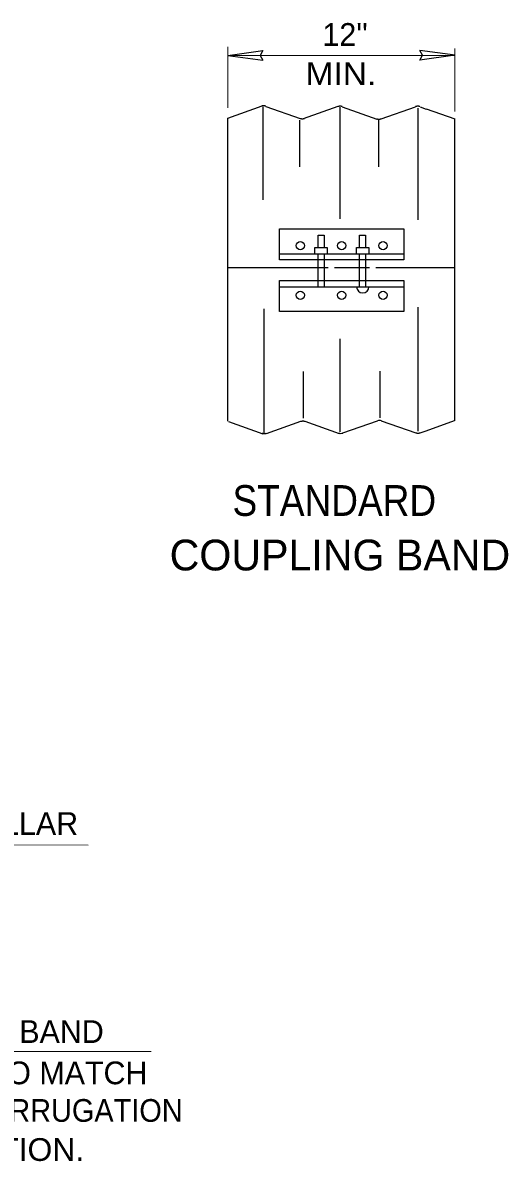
# Model space of a CAD drawing. Extents: x 594 to 966, y -57 to 211.
# Drawn here: x 838.5 to 862, y 99.9 to 155 of the extents above; entities that cross this region are included whole.
import ezdxf
from ezdxf.enums import TextEntityAlignment as Align

# ---------------------------------------------------------------- set-up
doc = ezdxf.new("R2010")
doc.units = 0
doc.header["$LTSCALE"] = 0.41
for name, color, linetype, lineweight in [('1', 7, 'Continuous', 25), ('14', 7, 'Continuous', 35), ('15', 7, 'Continuous', 25)]:
    doc.layers.add(name, color=color, linetype=linetype, lineweight=lineweight)

msp = doc.modelspace()

# ---------------------------------------------------------------- linework, layer by layer
at = {"layer": '1'}
for p, q in [((848.4002, 153.3848), (850.1035, 153.619)), ((859.3993, 153.3865), (857.696, 153.6207)), ((848.4002, 153.3848), (850.1035, 153.1515)), ((859.3993, 153.3865), (857.696, 153.1532))]:
    msp.add_line(p, q, dxfattribs=at)
for points in [[(850.1035, 153.619), (849.9718, 153.3832), (850.1035, 153.1515)], [(857.696, 153.1532), (857.8277, 153.389), (857.696, 153.6207)]]:
    msp.add_lwpolyline(points, dxfattribs=at)
at = {"layer": '15', "lineweight": 13}
for p, q in [((848.4002, 150.8423), (848.4002, 153.7982)), ((859.3927, 150.6723), (859.3927, 153.7198)), ((848.4002, 153.3857), (859.3993, 153.3857))]:
    msp.add_line(p, q, dxfattribs=at)
at = {"layer": '15'}
for p, q in [((848.4002, 150.3523), (850.0677, 150.9398)), ((850.1168, 146.3948), (850.1168, 150.8948)), ((850.2402, 150.9123), (851.9085, 150.324)), ((852.0702, 150.3323), (853.7377, 150.9198)), ((853.8268, 150.874), (853.8268, 145.4748)), ((853.9402, 150.8923), (855.6077, 150.304)), ((855.8202, 150.3123), (857.4877, 150.8998)), ((857.7002, 150.8923), (858.0002, 150.7823)), ((848.4002, 135.6923), (848.4002, 150.3515)), ((857.596, 150.8248), (857.596, 145.4257)), ((858.0002, 150.7923), (859.3777, 150.314)), ((851.8668, 150.2557), (851.8668, 147.9957)), ((855.6852, 150.2557), (855.6852, 147.9957)), ((859.3902, 135.7123), (859.3902, 150.3115)), ((850.9102, 143.7923), (856.9102, 143.7923)), ((852.7702, 142.1923), (852.7702, 143.7723)), ((853.0702, 143.7923), (853.0702, 142.1923)), ((854.7702, 142.1923), (854.7702, 143.7923)), ((855.0702, 143.7923), (855.0702, 142.1923)), ((848.4002, 143.1223), (853.2602, 143.1223)), ((853.5602, 143.1223), (855.2602, 143.1223)), ((855.5602, 143.1223), (859.4002, 143.1223)), ((850.9102, 142.1923), (856.9102, 142.1923)), ((850.1468, 141.134), (850.1468, 135.1348)), ((857.5968, 141.214), (857.5968, 135.2148)), ((853.8368, 135.1748), (853.8368, 139.6748)), ((852.0668, 135.8348), (852.0668, 138.0948)), ((855.7668, 135.8548), (855.7668, 138.1148)), ((848.4293, 135.6723), (850.096, 135.0848)), ((850.2702, 135.1023), (851.9368, 135.6898)), ((852.1293, 135.6923), (853.796, 135.1048)), ((853.9702, 135.1223), (855.6368, 135.7098)), ((855.8293, 135.7123), (857.496, 135.1248)), ((858.0002, 135.2323), (859.3768, 135.7198)), ((857.7102, 135.1223), (858.0002, 135.2223))]:
    msp.add_line(p, q, dxfattribs=at)
for points in [[(850.2343, 150.9265), (850.2268, 150.929), (850.2193, 150.9315), (850.2118, 150.9332), (850.2052, 150.9348), (850.1977, 150.9365), (850.1902, 150.9382), (850.1827, 150.9398), (850.1743, 150.9407), (850.1668, 150.9415), (850.1593, 150.9423), (850.1518, 150.9432), (850.1443, 150.944), (850.1368, 150.944), (850.1285, 150.944), (850.121, 150.944), (850.1135, 150.944), (850.106, 150.9432), (850.0985, 150.9423), (850.091, 150.9415), (850.0835, 150.9407), (850.076, 150.939), (850.0685, 150.9382), (850.061, 150.9365), (850.0535, 150.934), (850.046, 150.9323), (850.0268, 150.9265)], [(853.9343, 150.9065), (853.9268, 150.909), (853.9193, 150.9107), (853.9118, 150.9132), (853.9052, 150.9148), (853.8977, 150.9165), (853.8902, 150.9182), (853.8827, 150.9198), (853.8743, 150.9207), (853.8668, 150.9215), (853.8593, 150.9223), (853.8518, 150.9232), (853.8443, 150.924), (853.8368, 150.924), (853.8285, 150.924), (853.821, 150.924), (853.8135, 150.9232), (853.806, 150.9232), (853.7985, 150.9223), (853.791, 150.9215), (853.7835, 150.9207), (853.776, 150.919), (853.7685, 150.9173), (853.761, 150.9165), (853.7535, 150.914), (853.746, 150.9123), (853.7268, 150.9065)], [(857.6943, 150.9065), (857.6868, 150.909), (857.6793, 150.9107), (857.6718, 150.9132), (857.6652, 150.9148), (857.6577, 150.9165), (857.6502, 150.9182), (857.6418, 150.9198), (857.6343, 150.9207), (857.6268, 150.9215), (857.6193, 150.9223), (857.6118, 150.9232), (857.6043, 150.924), (857.5968, 150.924), (857.5885, 150.924), (857.581, 150.924), (857.5735, 150.9232), (857.566, 150.9232), (857.5585, 150.9223), (857.551, 150.9215), (857.5435, 150.9207), (857.536, 150.919), (857.5277, 150.9173), (857.521, 150.9165), (857.5135, 150.914), (857.506, 150.9123), (857.4868, 150.9065)], [(851.9068, 150.3382), (851.9135, 150.3357), (851.921, 150.3332), (851.9285, 150.3315), (851.936, 150.329), (851.9435, 150.3273), (851.951, 150.3257), (851.9585, 150.3248), (851.966, 150.3232), (851.9735, 150.3223), (851.981, 150.3215), (851.9885, 150.3207), (851.996, 150.3207), (852.0043, 150.3207), (852.0118, 150.3198), (852.0193, 150.3207), (852.0268, 150.3207), (852.0343, 150.3215), (852.0418, 150.3215), (852.0502, 150.3232), (852.0577, 150.324), (852.0652, 150.3248), (852.0727, 150.3265), (852.0802, 150.3282), (852.0877, 150.3298), (852.0952, 150.3323), (852.1135, 150.3382)], [(855.6068, 150.3182), (855.6135, 150.3157), (855.621, 150.3132), (855.6285, 150.3107), (855.636, 150.309), (855.6435, 150.3073), (855.651, 150.3057), (855.6585, 150.3048), (855.666, 150.3032), (855.6735, 150.3023), (855.681, 150.3015), (855.6885, 150.3007), (855.696, 150.3007), (855.7043, 150.3007), (855.7118, 150.2998), (855.7193, 150.3007), (855.7268, 150.3007), (855.7343, 150.3015), (855.7418, 150.3015), (855.7502, 150.3023), (855.7577, 150.304), (855.7652, 150.3048), (855.7727, 150.3065), (855.7802, 150.3082), (855.7877, 150.3098), (855.7952, 150.3123), (855.8135, 150.3182)], [(852.7702, 144.0923), (852.7702, 144.6923), (853.0702, 144.6923), (853.0702, 144.0923)], [(854.7702, 144.0923), (854.7702, 144.6923), (855.0702, 144.6923), (855.0702, 144.0923)], [(852.6102, 143.7923), (852.6102, 144.0923), (853.2102, 144.0923), (853.2102, 143.7923)], [(854.6302, 143.7923), (854.6302, 144.0923), (855.2302, 144.0923), (855.2302, 143.7923)], [(851.9368, 135.6873), (851.9443, 135.689), (851.9518, 135.6915), (851.9593, 135.694), (851.966, 135.6957), (851.9735, 135.6973), (851.981, 135.699), (851.9885, 135.7007), (851.996, 135.7015), (852.0043, 135.7023), (852.0118, 135.7032), (852.0193, 135.704), (852.0268, 135.704), (852.0343, 135.7048), (852.0418, 135.7048), (852.0502, 135.7048), (852.0577, 135.704), (852.0652, 135.704), (852.0727, 135.7032), (852.0802, 135.7023), (852.0877, 135.7007), (852.0952, 135.6998), (852.1027, 135.6982), (852.1102, 135.6965), (852.1177, 135.6948), (852.1252, 135.6932), (852.1443, 135.6873)], [(850.2635, 135.099), (850.2568, 135.0965), (850.2493, 135.094), (850.2418, 135.0923), (850.2343, 135.0898), (850.2268, 135.0882), (850.2193, 135.0865), (850.2118, 135.0857), (850.2043, 135.084), (850.1968, 135.0832), (850.1893, 135.0823), (850.1818, 135.0815), (850.1735, 135.0815), (850.166, 135.0815), (850.1585, 135.0815), (850.151, 135.0815), (850.1435, 135.0815), (850.136, 135.0823), (850.1277, 135.0832), (850.1202, 135.084), (850.1127, 135.0848), (850.1052, 135.0857), (850.0977, 135.0873), (850.0902, 135.089), (850.0827, 135.0907), (850.0752, 135.0932), (850.0568, 135.099)], [(857.7035, 135.119), (857.696, 135.1165), (857.6893, 135.114), (857.6818, 135.1123), (857.6743, 135.1098), (857.6668, 135.1082), (857.6593, 135.1065), (857.6518, 135.1057), (857.6443, 135.104), (857.6368, 135.1032), (857.6293, 135.1023), (857.6218, 135.1015), (857.6135, 135.1015), (857.606, 135.1015), (857.5985, 135.1015), (857.591, 135.1015), (857.5835, 135.1015), (857.576, 135.1023), (857.5677, 135.1032), (857.5602, 135.104), (857.5527, 135.1048), (857.5452, 135.1057), (857.5377, 135.1073), (857.5302, 135.109), (857.5227, 135.1107), (857.5152, 135.1132), (857.4968, 135.119)]]:
    msp.add_lwpolyline(points, dxfattribs=at)
for points in [[(850.9102, 143.4923), (850.9102, 144.9923), (856.9102, 144.9923), (856.9102, 143.4923)], [(850.9102, 140.9923), (850.9102, 142.4923), (856.9102, 142.4923), (856.9102, 140.9923)]]:
    msp.add_lwpolyline(points, close=True, dxfattribs=at)
at = {"layer": '15', "lineweight": 13}
for points in [[(820.7718, 113.5365), (823.5118, 115.1965), (841.6477, 115.194)], [(819.6352, 107.7665), (827.8552, 105.2065), (844.6877, 105.2065)]]:
    msp.add_lwpolyline(points, dxfattribs=at)
at = {"layer": '15'}
for centre, radius, start, end in [((851.9101, 144.1826), 0.2, 0, 359.99998), ((853.9101, 144.1826), 0.2, 0, 359.99998), ((855.9101, 144.1826), 0.2, 0, 359.99998), ((854.9301, 142.1926), 0.3, 179.99996, 359.99993), ((851.9101, 141.7826), 0.2, 0, 359.99998), ((853.9101, 141.7826), 0.2, 0, 359.99998), ((855.9101, 141.7826), 0.2, 0, 359.99998), ((855.7405, 135.413), 0.3117, 70.60453, 109.39269), ((853.8602, 135.413), 0.3117, 250.60455, 289.39271)]:
    msp.add_arc(centre, radius, start, end, dxfattribs=at)

# ---------------------------------------------------------------- texts
at = {"layer": '14', "width": 0.9}
msp.add_text('STANDARD', height=1.488, dxfattribs=at).set_placement((848.6302, 131.1123))
at = {"layer": '14'}
msp.add_text('COUPLING BAND', height=1.488, dxfattribs=at).set_placement((845.5893, 128.4757))
at = {"layer": '15'}
for s, p in [("12''", (855.1777, 153.8448)), ('DIMPLED BAND COLLAR', (841.1627, 115.6832)), ('THIS END OF BAND', (842.4035, 105.6215)), ('GROOVED TO MATCH', (844.516, 103.6248))]:
    msp.add_text(s, height=1.1, dxfattribs=at).set_placement(p, align=Align.RIGHT)
for s, width, p in [(' MIN.', 1.1, (855.5835, 151.9498)), ('ANNULAR CORRUGATION', 0.95, (846.2185, 101.8073)), ('IN END SECTION.', 1.05, (841.4585, 99.9173))]:
    msp.add_text(s, height=1.1, dxfattribs=dict(at, width=width)).set_placement(p, align=Align.RIGHT)

doc.saveas('drawing.dxf')
